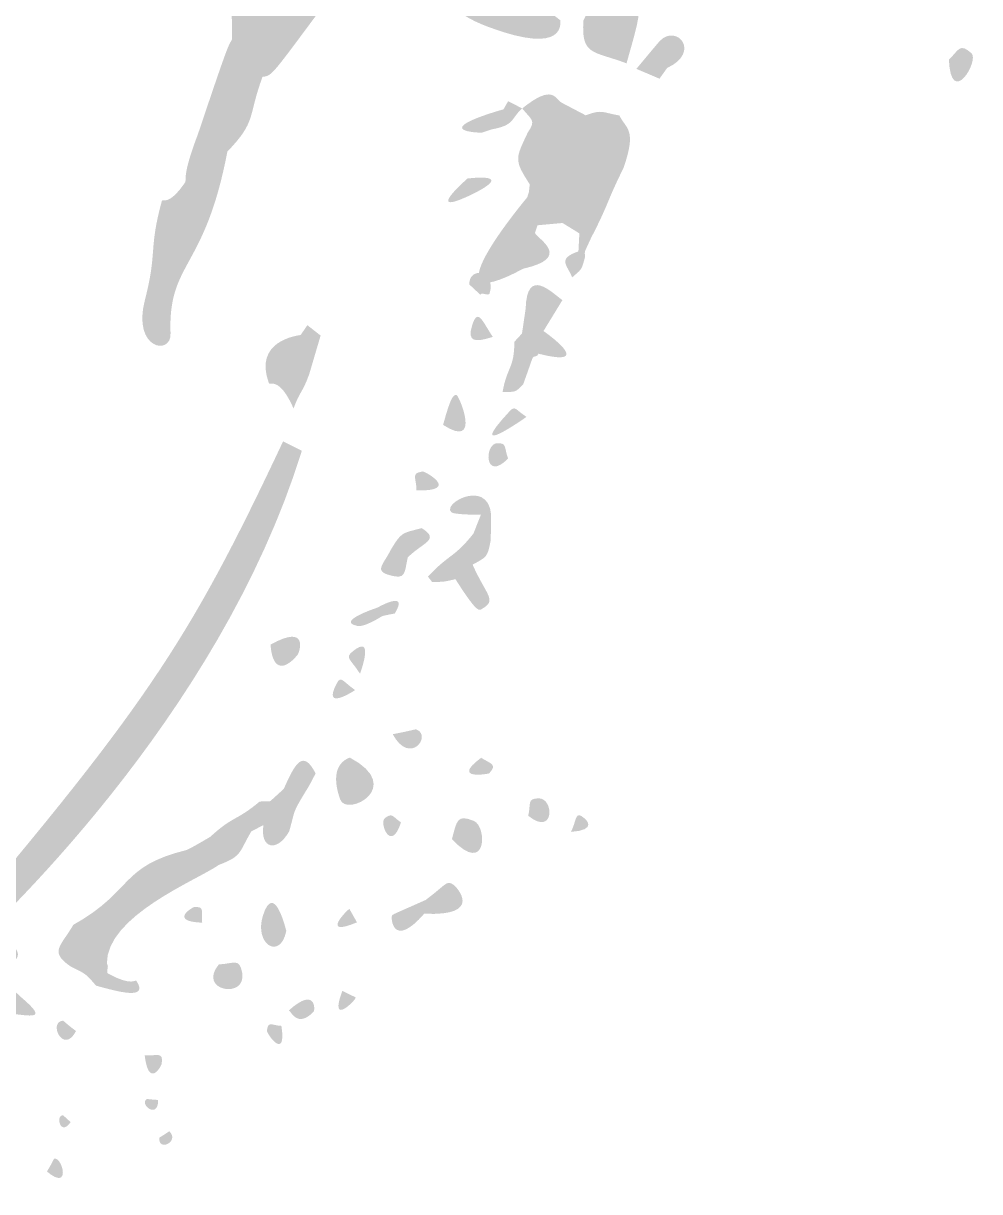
# Model space of a CAD drawing. Header units: millimetres. Extents: x 1329 to 1518, y 49 to 125.
# Drawn here: x 1471.38 to 1490.57, y 55.14 to 78.58 of the extents above; entities that cross this region are included whole.
import ezdxf

# ---------------------------------------------------------------- set-up
doc = ezdxf.new("R2010")
doc.units = ezdxf.units.MM

msp = doc.modelspace()

# ---------------------------------------------------------------- hatches: boundary and pattern name
at = {"true_color": 0x080808, "transparency": 33554687}
h = msp.add_hatch(color=18, dxfattribs=at)
edge = h.paths.add_edge_path(flags=0)
edge.add_spline(control_points=[(1480.103, 82.674), (1480.103, 82.674), (1480.154, 82.761), (1480.154, 82.761), (1480.669, 82.607), (1480.668, 82.635), (1480.709, 82.614), (1480.92, 82.527), (1480.906, 82.538), (1480.92, 82.527), (1481.004, 82.464), (1480.893, 82.424), (1480.978, 82.36), (1480.954, 82.271), (1480.693, 81.315), (1480.649, 81.255), (1480.281, 80.745), (1481.149, 80.674), (1480.806, 80.139), (1480.58, 79.785), (1481.113, 78.852), (1481.38, 78.89), (1481.835, 78.956), (1481.812, 78.903), (1482.158, 78.643), (1482.148, 78.606), (1482.289, 77.926), (1480.727, 78.505), (1479.114, 79.104), (1480.195, 79.754), (1480.103, 82.674)], knot_values=[0, 0, 0, 0, 1, 1, 1, 2, 2, 2, 3, 3, 3, 4, 4, 4, 5, 5, 5, 6, 6, 6, 7, 7, 7, 8, 8, 8, 9, 9, 9, 10, 10, 10, 10], degree=3, periodic=1)
h = msp.add_hatch(color=18, dxfattribs=at)
edge = h.paths.add_edge_path(flags=0)
edge.add_spline(control_points=[(1477.159, 80.056), (1477.454, 79.948), (1477.441, 79.953), (1477.726, 80.072), (1477.726, 80.072), (1477.933, 80.054), (1477.933, 80.054), (1477.933, 80.054), (1478.098, 79.781), (1478.098, 79.781), (1478.098, 79.781), (1477.933, 79.643), (1477.933, 79.643), (1476.382, 77.586), (1476.401, 77.519), (1476.182, 77.512), (1476.066, 78.022), (1475.95, 77.921), (1475.566, 78.253), (1475.585, 79.071), (1475.432, 79.641), (1476.159, 79.228), (1476.333, 79.129), (1477.09, 79.978), (1477.159, 80.056)], knot_values=[0, 0, 0, 0, 1, 1, 1, 2, 2, 2, 3, 3, 3, 4, 4, 4, 5, 5, 5, 6, 6, 6, 7, 7, 7, 8, 8, 8, 8], degree=3, periodic=1)
h = msp.add_hatch(color=18, dxfattribs=at)
edge = h.paths.add_edge_path(flags=0)
edge.add_spline(control_points=[(1482.854, 79.866), (1483.995, 79.284), (1483.826, 79.009), (1483.484, 77.78), (1482.825, 78.031), (1482.568, 77.928), (1482.62, 78.639), (1482.925, 79.215), (1482.394, 79.378), (1482.854, 79.866)], knot_values=[0, 0, 0, 0, 1, 1, 1, 2, 2, 2, 3, 3, 3, 3], degree=3, periodic=1)
h = msp.add_hatch(color=18, dxfattribs=at)
edge = h.paths.add_edge_path(flags=0)
edge.add_spline(control_points=[(1483.682, 77.669), (1483.719, 77.714), (1484.117, 78.193), (1484.153, 78.23), (1484.491, 78.58), (1484.986, 78.004), (1484.3, 77.688), (1484.3, 77.688), (1484.145, 77.472), (1484.145, 77.472), (1484.145, 77.472), (1483.682, 77.669), (1483.682, 77.669)], knot_values=[0, 0, 0, 0, 1, 1, 1, 2, 2, 2, 3, 3, 3, 4, 4, 4, 4], degree=3, periodic=1)
h = msp.add_hatch(color=18, dxfattribs=at)
edge = h.paths.add_edge_path(flags=0)
edge.add_spline(control_points=[(1475.566, 78.253), (1475.95, 77.921), (1476.066, 78.022), (1476.182, 77.512), (1475.881, 76.694), (1476.067, 76.621), (1475.476, 76.009), (1475.172, 76.173), (1475.189, 76.158), (1474.886, 76.36), (1475.465, 78.083), (1475.484, 78.115), (1475.566, 78.253)], knot_values=[0, 0, 0, 0, 1, 1, 1, 2, 2, 2, 3, 3, 3, 4, 4, 4, 4], degree=3, periodic=1)
h = msp.add_hatch(color=18, dxfattribs=at)
edge = h.paths.add_edge_path(flags=0)
edge.add_spline(control_points=[(1489.951, 77.851), (1490.159, 78.062), (1490.169, 78.189), (1490.404, 77.983), (1490.568, 77.841), (1489.995, 76.865), (1489.951, 77.851)], knot_values=[0, 0, 0, 0, 1, 1, 1, 2, 2, 2, 2], degree=3, periodic=1)
h = msp.add_hatch(color=18, dxfattribs=at)
edge = h.paths.add_edge_path(flags=0)
edge.add_spline(control_points=[(1482.179, 76.992), (1481.96, 76.557), (1482.083, 76.341), (1482.557, 76.514), (1482.884, 75.718), (1482.194, 75.688), (1482.015, 75.535), (1481.805, 76.039), (1481.966, 76.153), (1481.505, 76.396), (1481.679, 76.641), (1481.569, 76.651), (1481.391, 76.875), (1482.013, 77.375), (1482.05, 77.07), (1482.179, 76.992)], knot_values=[0, 0, 0, 0, 1, 1, 1, 2, 2, 2, 3, 3, 3, 4, 4, 4, 5, 5, 5, 5], degree=3, periodic=1)
h = msp.add_hatch(color=18, dxfattribs=at)
edge = h.paths.add_edge_path(flags=0)
edge.add_spline(control_points=[(1481.109, 77.021), (1481.109, 77.021), (1481.391, 76.875), (1481.391, 76.875), (1481.156, 76.669), (1481.25, 76.54), (1480.781, 76.456), (1480.781, 76.456), (1481.016, 76.857), (1481.016, 76.857), (1481.016, 76.857), (1481.109, 77.021), (1481.109, 77.021)], knot_values=[0, 0, 0, 0, 1, 1, 1, 2, 2, 2, 3, 3, 3, 4, 4, 4, 4], degree=3, periodic=1)
h = msp.add_hatch(color=18, dxfattribs=at)
edge = h.paths.add_edge_path(flags=0)
edge.add_spline(control_points=[(1482.179, 76.992), (1482.179, 76.992), (1482.663, 76.738), (1482.663, 76.738), (1482.663, 76.738), (1482.557, 76.514), (1482.557, 76.514), (1482.083, 76.341), (1481.96, 76.557), (1482.179, 76.992)], knot_values=[0, 0, 0, 0, 1, 1, 1, 2, 2, 2, 3, 3, 3, 3], degree=3, periodic=1)
h = msp.add_hatch(color=18, dxfattribs=at)
edge = h.paths.add_edge_path(flags=0)
edge.add_spline(control_points=[(1481.016, 76.857), (1481.016, 76.857), (1480.781, 76.456), (1480.781, 76.456), (1480.567, 76.386), (1480.585, 76.386), (1480.567, 76.386), (1479.509, 76.439), (1480.966, 76.843), (1481.016, 76.857)], knot_values=[0, 0, 0, 0, 1, 1, 1, 2, 2, 2, 3, 3, 3, 3], degree=3, periodic=1)
h = msp.add_hatch(color=18, dxfattribs=at)
edge = h.paths.add_edge_path(flags=0)
edge.add_spline(control_points=[(1482.663, 76.738), (1483.011, 76.864), (1482.992, 76.791), (1483.34, 76.734), (1483.48, 76.454), (1483.693, 76.466), (1483.425, 75.683), (1483.076, 74.981), (1483.139, 74.985), (1482.776, 74.283), (1482.776, 74.283), (1482.538, 74.368), (1482.538, 74.368), (1482.538, 74.368), (1482.201, 74.576), (1482.201, 74.576), (1482.289, 75.071), (1482.125, 75.036), (1482.015, 75.535), (1482.194, 75.688), (1482.884, 75.718), (1482.557, 76.514), (1482.557, 76.514), (1482.663, 76.738), (1482.663, 76.738)], knot_values=[0, 0, 0, 0, 1, 1, 1, 2, 2, 2, 3, 3, 3, 4, 4, 4, 5, 5, 5, 6, 6, 6, 7, 7, 7, 8, 8, 8, 8], degree=3, periodic=1)
h = msp.add_hatch(color=18, dxfattribs=at)
edge = h.paths.add_edge_path(flags=0)
edge.add_spline(control_points=[(1474.886, 76.36), (1475.189, 76.158), (1475.172, 76.173), (1475.476, 76.009), (1475.021, 73.61), (1474.283, 73.81), (1474.336, 72.359), (1474.353, 71.908), (1473.566, 72.042), (1473.82, 73.025), (1474.078, 74.02), (1473.891, 74.034), (1474.162, 75.02), (1474.175, 75.066), (1474.302, 74.908), (1474.624, 75.384), (1474.669, 75.451), (1474.551, 75.483), (1474.886, 76.36)], knot_values=[0, 0, 0, 0, 1, 1, 1, 2, 2, 2, 3, 3, 3, 4, 4, 4, 5, 5, 5, 6, 6, 6, 6], degree=3, periodic=1)
h = msp.add_hatch(color=18, dxfattribs=at)
edge = h.paths.add_edge_path(flags=0)
edge.add_spline(control_points=[(1481.505, 76.396), (1481.966, 76.153), (1481.805, 76.039), (1482.015, 75.535), (1482.125, 75.036), (1482.289, 75.071), (1482.201, 74.576), (1482.201, 74.576), (1481.699, 74.531), (1481.699, 74.531), (1481.773, 74.755), (1481.696, 74.735), (1481.492, 75.091), (1481.492, 75.091), (1481.525, 75.195), (1481.525, 75.195), (1481.525, 75.195), (1481.543, 75.352), (1481.543, 75.352), (1481.219, 75.848), (1481.259, 75.873), (1481.505, 76.396)], knot_values=[0, 0, 0, 0, 1, 1, 1, 2, 2, 2, 3, 3, 3, 4, 4, 4, 5, 5, 5, 6, 6, 6, 7, 7, 7, 7], degree=3, periodic=1)
h = msp.add_hatch(color=18, dxfattribs=at)
edge = h.paths.add_edge_path(flags=0)
edge.add_spline(control_points=[(1480.295, 75.47), (1481.388, 75.586), (1480.27, 75.097), (1480.242, 75.085), (1479.467, 74.746), (1480.272, 75.449), (1480.295, 75.47)], knot_values=[0, 0, 0, 0, 1, 1, 1, 2, 2, 2, 2], degree=3, periodic=1)
h = msp.add_hatch(color=18, dxfattribs=at)
edge = h.paths.add_edge_path(flags=0)
edge.add_spline(control_points=[(1481.492, 75.091), (1481.696, 74.735), (1481.773, 74.755), (1481.699, 74.531), (1481.699, 74.531), (1481.646, 74.376), (1481.646, 74.376), (1481.321, 74.11), (1481.38, 74.085), (1481.411, 73.659), (1479.39, 72.57), (1481.419, 75.003), (1481.492, 75.091)], knot_values=[0, 0, 0, 0, 1, 1, 1, 2, 2, 2, 3, 3, 3, 4, 4, 4, 4], degree=3, periodic=1)
h = msp.add_hatch(color=18, dxfattribs=at)
edge = h.paths.add_edge_path(flags=0)
edge.add_spline(control_points=[(1481.646, 74.376), (1481.713, 74.246), (1482.4, 73.882), (1481.411, 73.659), (1481.38, 74.085), (1481.321, 74.11), (1481.646, 74.376)], knot_values=[0, 0, 0, 0, 1, 1, 1, 2, 2, 2, 2], degree=3, periodic=1)
h = msp.add_hatch(color=18, dxfattribs=at)
edge = h.paths.add_edge_path(flags=0)
edge.add_spline(control_points=[(1482.538, 74.368), (1482.538, 74.368), (1482.776, 74.283), (1482.776, 74.283), (1482.656, 74.022), (1482.664, 74.044), (1482.656, 74.022), (1482.625, 73.935), (1482.673, 73.941), (1482.642, 73.857), (1482.642, 73.857), (1482.519, 74.007), (1482.519, 74.007), (1482.519, 74.007), (1482.538, 74.368), (1482.538, 74.368)], knot_values=[0, 0, 0, 0, 1, 1, 1, 2, 2, 2, 3, 3, 3, 4, 4, 4, 5, 5, 5, 5], degree=3, periodic=1)
h = msp.add_hatch(color=18, dxfattribs=at)
edge = h.paths.add_edge_path(flags=0)
edge.add_spline(control_points=[(1482.519, 74.007), (1482.519, 74.007), (1482.642, 73.857), (1482.642, 73.857), (1482.578, 73.616), (1482.573, 73.645), (1482.393, 73.484), (1482.299, 73.73), (1482.082, 73.855), (1482.519, 74.007)], knot_values=[0, 0, 0, 0, 1, 1, 1, 2, 2, 2, 3, 3, 3, 3], degree=3, periodic=1)
h = msp.add_hatch(color=18, dxfattribs=at)
edge = h.paths.add_edge_path(flags=0)
edge.add_spline(control_points=[(1480.551, 73.137), (1480.551, 73.137), (1480.331, 73.342), (1480.331, 73.342), (1480.312, 73.709), (1480.877, 73.631), (1480.737, 73.162), (1480.719, 73.101), (1480.569, 73.198), (1480.551, 73.137)], knot_values=[0, 0, 0, 0, 1, 1, 1, 2, 2, 2, 3, 3, 3, 3], degree=3, periodic=1)
h = msp.add_hatch(color=18, dxfattribs=at)
edge = h.paths.add_edge_path(flags=0)
edge.add_spline(control_points=[(1482.198, 73.029), (1482.198, 73.029), (1481.818, 72.408), (1481.818, 72.408), (1481.818, 72.408), (1481.387, 72.359), (1481.387, 72.359), (1481.387, 72.359), (1481.46, 72.854), (1481.46, 72.854), (1481.485, 73.717), (1481.991, 73.17), (1482.198, 73.029)], knot_values=[0, 0, 0, 0, 1, 1, 1, 2, 2, 2, 3, 3, 3, 4, 4, 4, 4], degree=3, periodic=1)
h = msp.add_hatch(color=18, dxfattribs=at)
edge = h.paths.add_edge_path(flags=0)
edge.add_spline(control_points=[(1480.802, 72.291), (1480.454, 72.18), (1480.275, 72.178), (1480.389, 72.531), (1480.504, 72.888), (1480.597, 72.59), (1480.802, 72.291)], knot_values=[0, 0, 0, 0, 1, 1, 1, 2, 2, 2, 2], degree=3, periodic=1)
h = msp.add_hatch(color=18, dxfattribs=at)
edge = h.paths.add_edge_path(flags=0)
edge.add_spline(control_points=[(1477.347, 72.317), (1477.129, 71.585), (1477.134, 71.588), (1477.112, 71.526), (1476.98, 71.163), (1476.932, 71.207), (1476.804, 70.855), (1476.517, 71.506), (1476.328, 71.312), (1476.308, 71.365), (1476.001, 72.202), (1476.855, 72.316), (1476.946, 72.328), (1476.946, 72.328), (1477.081, 72.526), (1477.081, 72.526), (1477.081, 72.526), (1477.347, 72.317), (1477.347, 72.317)], knot_values=[0, 0, 0, 0, 1, 1, 1, 2, 2, 2, 3, 3, 3, 4, 4, 4, 5, 5, 5, 6, 6, 6, 6], degree=3, periodic=1)
h = msp.add_hatch(color=18, dxfattribs=at)
edge = h.paths.add_edge_path(flags=0)
edge.add_spline(control_points=[(1481.387, 72.359), (1481.387, 72.359), (1481.818, 72.408), (1481.818, 72.408), (1481.848, 72.387), (1482.904, 71.651), (1481.717, 71.953), (1481.679, 71.867), (1481.629, 71.93), (1481.597, 71.86), (1481.579, 71.82), (1481.584, 71.821), (1481.413, 71.345), (1481.413, 71.345), (1480.997, 71.185), (1480.997, 71.185), (1481.091, 71.708), (1481.232, 71.65), (1481.234, 72.193), (1481.234, 72.193), (1481.387, 72.359), (1481.387, 72.359)], knot_values=[0, 0, 0, 0, 1, 1, 1, 2, 2, 2, 3, 3, 3, 4, 4, 4, 5, 5, 5, 6, 6, 6, 7, 7, 7, 7], degree=3, periodic=1)
h = msp.add_hatch(color=18, dxfattribs=at)
edge = h.paths.add_edge_path(flags=0)
edge.add_spline(control_points=[(1481.413, 71.345), (1481.253, 71.164), (1481.246, 71.19), (1480.997, 71.185), (1480.997, 71.185), (1481.413, 71.345), (1481.413, 71.345)], knot_values=[0, 0, 0, 0, 1, 1, 1, 2, 2, 2, 2], degree=3, periodic=1)
h = msp.add_hatch(color=18, dxfattribs=at)
edge = h.paths.add_edge_path(flags=0)
edge.add_spline(control_points=[(1479.804, 70.525), (1479.965, 71.126), (1480.019, 71.126), (1480.072, 71.126), (1480.121, 71.125), (1480.589, 70.019), (1479.804, 70.525)], knot_values=[0, 0, 0, 0, 1, 1, 1, 2, 2, 2, 2], degree=3, periodic=1)
h = msp.add_hatch(color=18, dxfattribs=at)
edge = h.paths.add_edge_path(flags=0)
edge.add_spline(control_points=[(1481.477, 70.686), (1481.454, 70.669), (1480.199, 69.786), (1481.135, 70.795), (1481.254, 70.924), (1481.252, 70.831), (1481.477, 70.686)], knot_values=[0, 0, 0, 0, 1, 1, 1, 2, 2, 2, 2], degree=3, periodic=1)
h = msp.add_hatch(color=18, dxfattribs=at)
edge = h.paths.add_edge_path(flags=0)
edge.add_spline(control_points=[(1476.594, 70.194), (1476.594, 70.194), (1476.97, 70.005), (1476.97, 70.005), (1475.3, 64.619), (1470.741, 60.411), (1470.014, 59.74), (1469.919, 59.652), (1469.96, 59.646), (1469.86, 59.546), (1469.819, 59.506), (1469.748, 59.511), (1469.707, 59.471), (1469.707, 59.471), (1469.602, 59.381), (1469.602, 59.381), (1469.602, 59.381), (1469.392, 59.644), (1469.392, 59.644), (1473.856, 64.877), (1474.672, 66.116), (1476.594, 70.194)], knot_values=[0, 0, 0, 0, 1, 1, 1, 2, 2, 2, 3, 3, 3, 4, 4, 4, 5, 5, 5, 6, 6, 6, 7, 7, 7, 7], degree=3, periodic=1)
h = msp.add_hatch(color=18, dxfattribs=at)
edge = h.paths.add_edge_path(flags=0)
edge.add_spline(control_points=[(1481.108, 69.85), (1480.627, 69.361), (1480.626, 70.16), (1480.896, 70.158), (1481.089, 70.157), (1481.021, 70.09), (1481.108, 69.85)], knot_values=[0, 0, 0, 0, 1, 1, 1, 2, 2, 2, 2], degree=3, periodic=1)
h = msp.add_hatch(color=18, dxfattribs=at)
edge = h.paths.add_edge_path(flags=0)
edge.add_spline(control_points=[(1479.27, 69.209), (1479.272, 69.472), (1479.145, 69.554), (1479.397, 69.59), (1479.437, 69.595), (1480.17, 69.191), (1479.27, 69.209)], knot_values=[0, 0, 0, 0, 1, 1, 1, 2, 2, 2, 2], degree=3, periodic=1)
h = msp.add_hatch(color=18, dxfattribs=at)
edge = h.paths.add_edge_path(flags=0)
edge.add_spline(control_points=[(1480.562, 68.721), (1480.514, 68.721), (1480.023, 68.723), (1479.969, 68.772), (1479.761, 68.964), (1480.846, 69.525), (1480.766, 68.551), (1480.766, 68.551), (1480.562, 68.721), (1480.562, 68.721)], knot_values=[0, 0, 0, 0, 1, 1, 1, 2, 2, 2, 3, 3, 3, 3], degree=3, periodic=1)
msp.add_hatch(color=18, dxfattribs=at).paths.add_polyline_path([(1480.562, 68.721), (1480.766, 68.551), (1480.759, 68.205), (1480.412, 68.343)], flags=0)
h = msp.add_hatch(color=18, dxfattribs=at)
edge = h.paths.add_edge_path(flags=0)
edge.add_spline(control_points=[(1479.376, 68.454), (1479.752, 68.213), (1479.399, 68.172), (1479.094, 67.864), (1479.071, 67.883), (1479.068, 67.867), (1478.759, 68.025), (1478.973, 68.388), (1478.992, 68.35), (1479.376, 68.454)], knot_values=[0, 0, 0, 0, 1, 1, 1, 2, 2, 2, 3, 3, 3, 3], degree=3, periodic=1)
h = msp.add_hatch(color=18, dxfattribs=at)
edge = h.paths.add_edge_path(flags=0)
edge.add_spline(control_points=[(1480.412, 68.343), (1480.412, 68.343), (1480.759, 68.205), (1480.759, 68.205), (1480.695, 67.868), (1480.678, 67.874), (1480.396, 67.721), (1480.396, 67.721), (1480.052, 67.429), (1480.052, 67.429), (1479.814, 67.375), (1479.838, 67.375), (1479.583, 67.374), (1479.583, 67.374), (1479.5, 67.481), (1479.5, 67.481), (1479.935, 67.946), (1480.013, 67.844), (1480.412, 68.343)], knot_values=[0, 0, 0, 0, 1, 1, 1, 2, 2, 2, 3, 3, 3, 4, 4, 4, 5, 5, 5, 6, 6, 6, 6], degree=3, periodic=1)
h = msp.add_hatch(color=18, dxfattribs=at)
edge = h.paths.add_edge_path(flags=0)
edge.add_spline(control_points=[(1478.759, 68.025), (1479.068, 67.867), (1479.071, 67.883), (1479.094, 67.864), (1479.027, 67.537), (1479.051, 67.424), (1478.748, 67.505), (1478.414, 67.593), (1478.595, 67.704), (1478.759, 68.025)], knot_values=[0, 0, 0, 0, 1, 1, 1, 2, 2, 2, 3, 3, 3, 3], degree=3, periodic=1)
h = msp.add_hatch(color=18, dxfattribs=at)
edge = h.paths.add_edge_path(flags=0)
edge.add_spline(control_points=[(1480.396, 67.721), (1480.674, 67.092), (1480.898, 67.011), (1480.576, 66.828), (1480.521, 66.797), (1480.471, 66.768), (1480.052, 67.429), (1480.052, 67.429), (1480.396, 67.721), (1480.396, 67.721)], knot_values=[0, 0, 0, 0, 1, 1, 1, 2, 2, 2, 3, 3, 3, 3], degree=3, periodic=1)
h = msp.add_hatch(color=18, dxfattribs=at)
edge = h.paths.add_edge_path(flags=0)
edge.add_spline(control_points=[(1478.486, 66.858), (1478.511, 66.872), (1479.124, 67.218), (1478.839, 66.748), (1478.828, 66.73), (1478.839, 66.748), (1478.588, 66.69), (1478.588, 66.69), (1478.486, 66.858), (1478.486, 66.858)], knot_values=[0, 0, 0, 0, 1, 1, 1, 2, 2, 2, 3, 3, 3, 3], degree=3, periodic=1)
h = msp.add_hatch(color=18, dxfattribs=at)
edge = h.paths.add_edge_path(flags=0)
edge.add_spline(control_points=[(1478.486, 66.858), (1478.486, 66.858), (1478.588, 66.69), (1478.588, 66.69), (1478.216, 66.464), (1478.12, 66.484), (1478.078, 66.493), (1477.651, 66.58), (1478.444, 66.844), (1478.486, 66.858)], knot_values=[0, 0, 0, 0, 1, 1, 1, 2, 2, 2, 3, 3, 3, 3], degree=3, periodic=1)
h = msp.add_hatch(color=18, dxfattribs=at)
edge = h.paths.add_edge_path(flags=0)
edge.add_spline(control_points=[(1476.342, 66.117), (1477.131, 66.554), (1476.916, 65.947), (1476.886, 65.912), (1476.58, 65.549), (1476.373, 65.646), (1476.342, 66.117)], knot_values=[0, 0, 0, 0, 1, 1, 1, 2, 2, 2, 2], degree=3, periodic=1)
h = msp.add_hatch(color=18, dxfattribs=at)
edge = h.paths.add_edge_path(flags=0)
edge.add_spline(control_points=[(1478.137, 65.532), (1477.946, 65.831), (1477.831, 65.846), (1477.982, 65.973), (1478.441, 66.358), (1478.15, 65.567), (1478.137, 65.532)], knot_values=[0, 0, 0, 0, 1, 1, 1, 2, 2, 2, 2], degree=3, periodic=1)
h = msp.add_hatch(color=18, dxfattribs=at)
edge = h.paths.add_edge_path(flags=0)
edge.add_spline(control_points=[(1478.039, 65.204), (1478.012, 65.186), (1477.374, 64.768), (1477.666, 65.33), (1477.758, 65.506), (1477.779, 65.384), (1478.039, 65.204)], knot_values=[0, 0, 0, 0, 1, 1, 1, 2, 2, 2, 2], degree=3, periodic=1)
h = msp.add_hatch(color=18, dxfattribs=at)
edge = h.paths.add_edge_path(flags=0)
edge.add_spline(control_points=[(1478.794, 64.318), (1479.241, 64.403), (1479.241, 64.426), (1479.277, 64.41), (1479.58, 64.28), (1479.135, 63.683), (1478.794, 64.318)], knot_values=[0, 0, 0, 0, 1, 1, 1, 2, 2, 2, 2], degree=3, periodic=1)
h = msp.add_hatch(color=18, dxfattribs=at)
edge = h.paths.add_edge_path(flags=0)
edge.add_spline(control_points=[(1476.607, 63.22), (1476.832, 63.725), (1476.99, 64.03), (1477.246, 63.533), (1477.113, 63.267), (1477.122, 63.297), (1476.962, 63.03), (1476.942, 63.055), (1476.927, 63.01), (1476.607, 63.22)], knot_values=[0, 0, 0, 0, 1, 1, 1, 2, 2, 2, 3, 3, 3, 3], degree=3, periodic=1)
h = msp.add_hatch(color=18, dxfattribs=at)
edge = h.paths.add_edge_path(flags=0)
edge.add_spline(control_points=[(1477.934, 63.849), (1479.053, 63.255), (1477.868, 62.652), (1477.741, 63.006), (1477.492, 63.693), (1477.87, 63.826), (1477.934, 63.849)], knot_values=[0, 0, 0, 0, 1, 1, 1, 2, 2, 2, 2], degree=3, periodic=1)
h = msp.add_hatch(color=18, dxfattribs=at)
edge = h.paths.add_edge_path(flags=0)
edge.add_spline(control_points=[(1480.567, 63.845), (1480.777, 63.716), (1480.892, 63.715), (1480.729, 63.534), (1480.72, 63.523), (1479.945, 63.384), (1480.567, 63.845)], knot_values=[0, 0, 0, 0, 1, 1, 1, 2, 2, 2, 2], degree=3, periodic=1)
h = msp.add_hatch(color=18, dxfattribs=at)
edge = h.paths.add_edge_path(flags=0)
edge.add_spline(control_points=[(1476.607, 63.22), (1476.927, 63.01), (1476.942, 63.055), (1476.962, 63.03), (1476.783, 62.727), (1476.82, 62.733), (1476.718, 62.372), (1476.471, 62.522), (1476.489, 62.539), (1476.2, 62.496), (1476.2, 62.496), (1475.956, 62.367), (1475.956, 62.367), (1475.704, 61.945), (1475.783, 61.878), (1475.305, 61.695), (1475.369, 62.039), (1475.446, 62.094), (1475.134, 62.26), (1475.595, 62.685), (1475.649, 62.57), (1476.124, 62.967), (1476.124, 62.967), (1476.337, 62.975), (1476.337, 62.975), (1476.337, 62.975), (1476.607, 63.22), (1476.607, 63.22)], knot_values=[0, 0, 0, 0, 1, 1, 1, 2, 2, 2, 3, 3, 3, 4, 4, 4, 5, 5, 5, 6, 6, 6, 7, 7, 7, 8, 8, 8, 9, 9, 9, 9], degree=3, periodic=1)
h = msp.add_hatch(color=18, dxfattribs=at)
edge = h.paths.add_edge_path(flags=0)
edge.add_spline(control_points=[(1481.512, 62.682), (1481.571, 62.928), (1481.481, 63.024), (1481.717, 63.032), (1482.036, 63.042), (1482.043, 62.253), (1481.512, 62.682)], knot_values=[0, 0, 0, 0, 1, 1, 1, 2, 2, 2, 2], degree=3, periodic=1)
h = msp.add_hatch(color=18, dxfattribs=at)
edge = h.paths.add_edge_path(flags=0)
edge.add_spline(control_points=[(1478.959, 62.549), (1478.762, 61.922), (1478.513, 62.544), (1478.638, 62.637), (1478.791, 62.751), (1478.793, 62.659), (1478.959, 62.549)], knot_values=[0, 0, 0, 0, 1, 1, 1, 2, 2, 2, 2], degree=3, periodic=1)
h = msp.add_hatch(color=18, dxfattribs=at)
edge = h.paths.add_edge_path(flags=0)
edge.add_spline(control_points=[(1479.981, 62.212), (1480.079, 62.571), (1480.077, 62.722), (1480.421, 62.578), (1480.692, 62.464), (1480.687, 61.463), (1479.981, 62.212)], knot_values=[0, 0, 0, 0, 1, 1, 1, 2, 2, 2, 2], degree=3, periodic=1)
h = msp.add_hatch(color=18, dxfattribs=at)
edge = h.paths.add_edge_path(flags=0)
edge.add_spline(control_points=[(1482.37, 62.358), (1482.491, 62.595), (1482.442, 62.803), (1482.642, 62.629), (1482.665, 62.609), (1482.91, 62.396), (1482.37, 62.358)], knot_values=[0, 0, 0, 0, 1, 1, 1, 2, 2, 2, 2], degree=3, periodic=1)
h = msp.add_hatch(color=18, dxfattribs=at)
edge = h.paths.add_edge_path(flags=0)
edge.add_spline(control_points=[(1476.2, 62.496), (1476.489, 62.539), (1476.471, 62.522), (1476.718, 62.372), (1476.468, 61.93), (1476.126, 62.026), (1476.2, 62.496)], knot_values=[0, 0, 0, 0, 1, 1, 1, 2, 2, 2, 2], degree=3, periodic=1)
h = msp.add_hatch(color=18, dxfattribs=at)
edge = h.paths.add_edge_path(flags=0)
edge.add_spline(control_points=[(1475.134, 62.26), (1475.446, 62.094), (1475.369, 62.039), (1475.305, 61.695), (1474.864, 61.387), (1473.038, 60.672), (1473.058, 59.705), (1472.992, 59.456), (1472.998, 59.482), (1472.843, 59.272), (1472.625, 59.523), (1472.635, 59.509), (1472.342, 59.651), (1471.896, 59.953), (1472.125, 60.048), (1472.386, 60.493), (1473.603, 61.177), (1473.304, 61.661), (1474.656, 61.994), (1474.705, 62.006), (1475.097, 62.238), (1475.134, 62.26)], knot_values=[0, 0, 0, 0, 1, 1, 1, 2, 2, 2, 3, 3, 3, 4, 4, 4, 5, 5, 5, 6, 6, 6, 7, 7, 7, 7], degree=3, periodic=1)
h = msp.add_hatch(color=18, dxfattribs=at)
edge = h.paths.add_edge_path(flags=0)
edge.add_spline(control_points=[(1476.658, 60.371), (1476.539, 59.775), (1476.008, 60.1), (1476.189, 60.676), (1476.412, 61.383), (1476.647, 60.415), (1476.658, 60.371)], knot_values=[0, 0, 0, 0, 1, 1, 1, 2, 2, 2, 2], degree=3, periodic=1)
h = msp.add_hatch(color=18, dxfattribs=at)
edge = h.paths.add_edge_path(flags=0)
edge.add_spline(control_points=[(1479.454, 60.992), (1479.884, 61.312), (1479.865, 61.396), (1480.015, 61.295), (1480.07, 61.258), (1480.635, 60.662), (1479.425, 60.716), (1479.425, 60.716), (1479.454, 60.992), (1479.454, 60.992)], knot_values=[0, 0, 0, 0, 1, 1, 1, 2, 2, 2, 3, 3, 3, 3], degree=3, periodic=1)
h = msp.add_hatch(color=18, dxfattribs=at)
edge = h.paths.add_edge_path(flags=0)
edge.add_spline(control_points=[(1479.454, 60.992), (1479.454, 60.992), (1479.425, 60.716), (1479.425, 60.716), (1478.793, 59.991), (1478.749, 60.641), (1478.781, 60.681), (1478.804, 60.71), (1478.787, 60.695), (1479.454, 60.992)], knot_values=[0, 0, 0, 0, 1, 1, 1, 2, 2, 2, 3, 3, 3, 3], degree=3, periodic=1)
h = msp.add_hatch(color=18, dxfattribs=at)
edge = h.paths.add_edge_path(flags=0)
edge.add_spline(control_points=[(1474.971, 60.536), (1474.294, 60.562), (1474.779, 60.846), (1474.807, 60.849), (1475.039, 60.867), (1474.94, 60.764), (1474.971, 60.536)], knot_values=[0, 0, 0, 0, 1, 1, 1, 2, 2, 2, 2], degree=3, periodic=1)
h = msp.add_hatch(color=18, dxfattribs=at)
edge = h.paths.add_edge_path(flags=0)
edge.add_spline(control_points=[(1478.076, 60.543), (1477.31, 60.223), (1477.905, 60.82), (1477.925, 60.812), (1477.925, 60.812), (1478.076, 60.543), (1478.076, 60.543)], knot_values=[0, 0, 0, 0, 1, 1, 1, 2, 2, 2, 2], degree=3, periodic=1)
h = msp.add_hatch(color=18, dxfattribs=at)
edge = h.paths.add_edge_path(flags=0)
edge.add_spline(control_points=[(1471.188, 60.17), (1471.163, 60.069), (1471.297, 59.97), (1471.271, 59.869), (1471.227, 59.69), (1470.742, 59.556), (1471.347, 59.034), (1472.192, 58.305), (1470.953, 58.952), (1469.883, 58.693), (1469.883, 58.693), (1469.817, 58.997), (1469.817, 58.997), (1470.497, 59.626), (1470.489, 59.592), (1471.188, 60.17)], knot_values=[0, 0, 0, 0, 1, 1, 1, 2, 2, 2, 3, 3, 3, 4, 4, 4, 5, 5, 5, 5], degree=3, periodic=1)
h = msp.add_hatch(color=18, dxfattribs=at)
edge = h.paths.add_edge_path(flags=0)
edge.add_spline(control_points=[(1475.304, 59.698), (1475.62, 59.717), (1475.718, 59.832), (1475.773, 59.531), (1475.87, 58.994), (1474.862, 59.163), (1475.304, 59.698)], knot_values=[0, 0, 0, 0, 1, 1, 1, 2, 2, 2, 2], degree=3, periodic=1)
h = msp.add_hatch(color=18, dxfattribs=at)
edge = h.paths.add_edge_path(flags=0)
edge.add_spline(control_points=[(1473.058, 59.705), (1473.114, 59.674), (1473.03, 59.543), (1473.086, 59.513), (1473.579, 59.246), (1473.627, 59.407), (1473.652, 59.368), (1473.912, 58.969), (1473.256, 59.16), (1472.843, 59.272), (1472.998, 59.482), (1472.992, 59.456), (1473.058, 59.705)], knot_values=[0, 0, 0, 0, 1, 1, 1, 2, 2, 2, 3, 3, 3, 4, 4, 4, 4], degree=3, periodic=1)
h = msp.add_hatch(color=18, dxfattribs=at)
edge = h.paths.add_edge_path(flags=0)
edge.add_spline(control_points=[(1476.708, 58.775), (1477.255, 59.265), (1477.236, 58.782), (1477.208, 58.753), (1476.878, 58.405), (1476.75, 58.773), (1476.708, 58.775)], knot_values=[0, 0, 0, 0, 1, 1, 1, 2, 2, 2, 2], degree=3, periodic=1)
h = msp.add_hatch(color=18, dxfattribs=at)
edge = h.paths.add_edge_path(flags=0)
edge.add_spline(control_points=[(1477.783, 59.169), (1478.048, 59.031), (1478.04, 59.053), (1478.048, 59.031), (1478.062, 58.993), (1477.502, 58.422), (1477.783, 59.169)], knot_values=[0, 0, 0, 0, 1, 1, 1, 2, 2, 2, 2], degree=3, periodic=1)
h = msp.add_hatch(color=18, dxfattribs=at)
edge = h.paths.add_edge_path(flags=0)
edge.add_spline(control_points=[(1472.44, 58.361), (1472.189, 57.88), (1471.881, 58.536), (1472.169, 58.568), (1472.196, 58.571), (1472.169, 58.568), (1472.44, 58.361)], knot_values=[0, 0, 0, 0, 1, 1, 1, 2, 2, 2, 2], degree=3, periodic=1)
h = msp.add_hatch(color=18, dxfattribs=at)
edge = h.paths.add_edge_path(flags=0)
edge.add_spline(control_points=[(1476.56, 58.466), (1476.671, 57.745), (1476.259, 58.304), (1476.27, 58.376), (1476.302, 58.576), (1476.365, 58.472), (1476.56, 58.466)], knot_values=[0, 0, 0, 0, 1, 1, 1, 2, 2, 2, 2], degree=3, periodic=1)
h = msp.add_hatch(color=18, dxfattribs=at)
edge = h.paths.add_edge_path(flags=0)
edge.add_spline(control_points=[(1473.817, 57.873), (1474.085, 57.864), (1474.195, 57.952), (1474.158, 57.702), (1474.154, 57.671), (1473.902, 57.191), (1473.817, 57.873)], knot_values=[0, 0, 0, 0, 1, 1, 1, 2, 2, 2, 2], degree=3, periodic=1)
h = msp.add_hatch(color=18, dxfattribs=at)
edge = h.paths.add_edge_path(flags=0)
edge.add_spline(control_points=[(1474.088, 56.979), (1474.09, 56.584), (1473.71, 56.887), (1473.853, 56.994), (1473.868, 57.005), (1473.853, 56.994), (1474.088, 56.979)], knot_values=[0, 0, 0, 0, 1, 1, 1, 2, 2, 2, 2], degree=3, periodic=1)
h = msp.add_hatch(color=18, dxfattribs=at)
edge = h.paths.add_edge_path(flags=0)
edge.add_spline(control_points=[(1472.332, 56.536), (1472.129, 56.234), (1472.025, 56.671), (1472.175, 56.671), (1472.191, 56.671), (1472.175, 56.671), (1472.332, 56.536)], knot_values=[0, 0, 0, 0, 1, 1, 1, 2, 2, 2, 2], degree=3, periodic=1)
h = msp.add_hatch(color=18, dxfattribs=at)
edge = h.paths.add_edge_path(flags=0)
edge.add_spline(control_points=[(1474.311, 56.352), (1474.527, 56.145), (1474.087, 55.935), (1474.112, 56.215), (1474.114, 56.234), (1474.112, 56.215), (1474.311, 56.352)], knot_values=[0, 0, 0, 0, 1, 1, 1, 2, 2, 2, 2], degree=3, periodic=1)
h = msp.add_hatch(color=18, dxfattribs=at)
edge = h.paths.add_edge_path(flags=0)
edge.add_spline(control_points=[(1471.857, 55.543), (1472.013, 55.804), (1471.989, 55.804), (1472.013, 55.804), (1472.177, 55.807), (1472.335, 55.14), (1471.857, 55.543)], knot_values=[0, 0, 0, 0, 1, 1, 1, 2, 2, 2, 2], degree=3, periodic=1)

doc.saveas('drawing.dxf')
